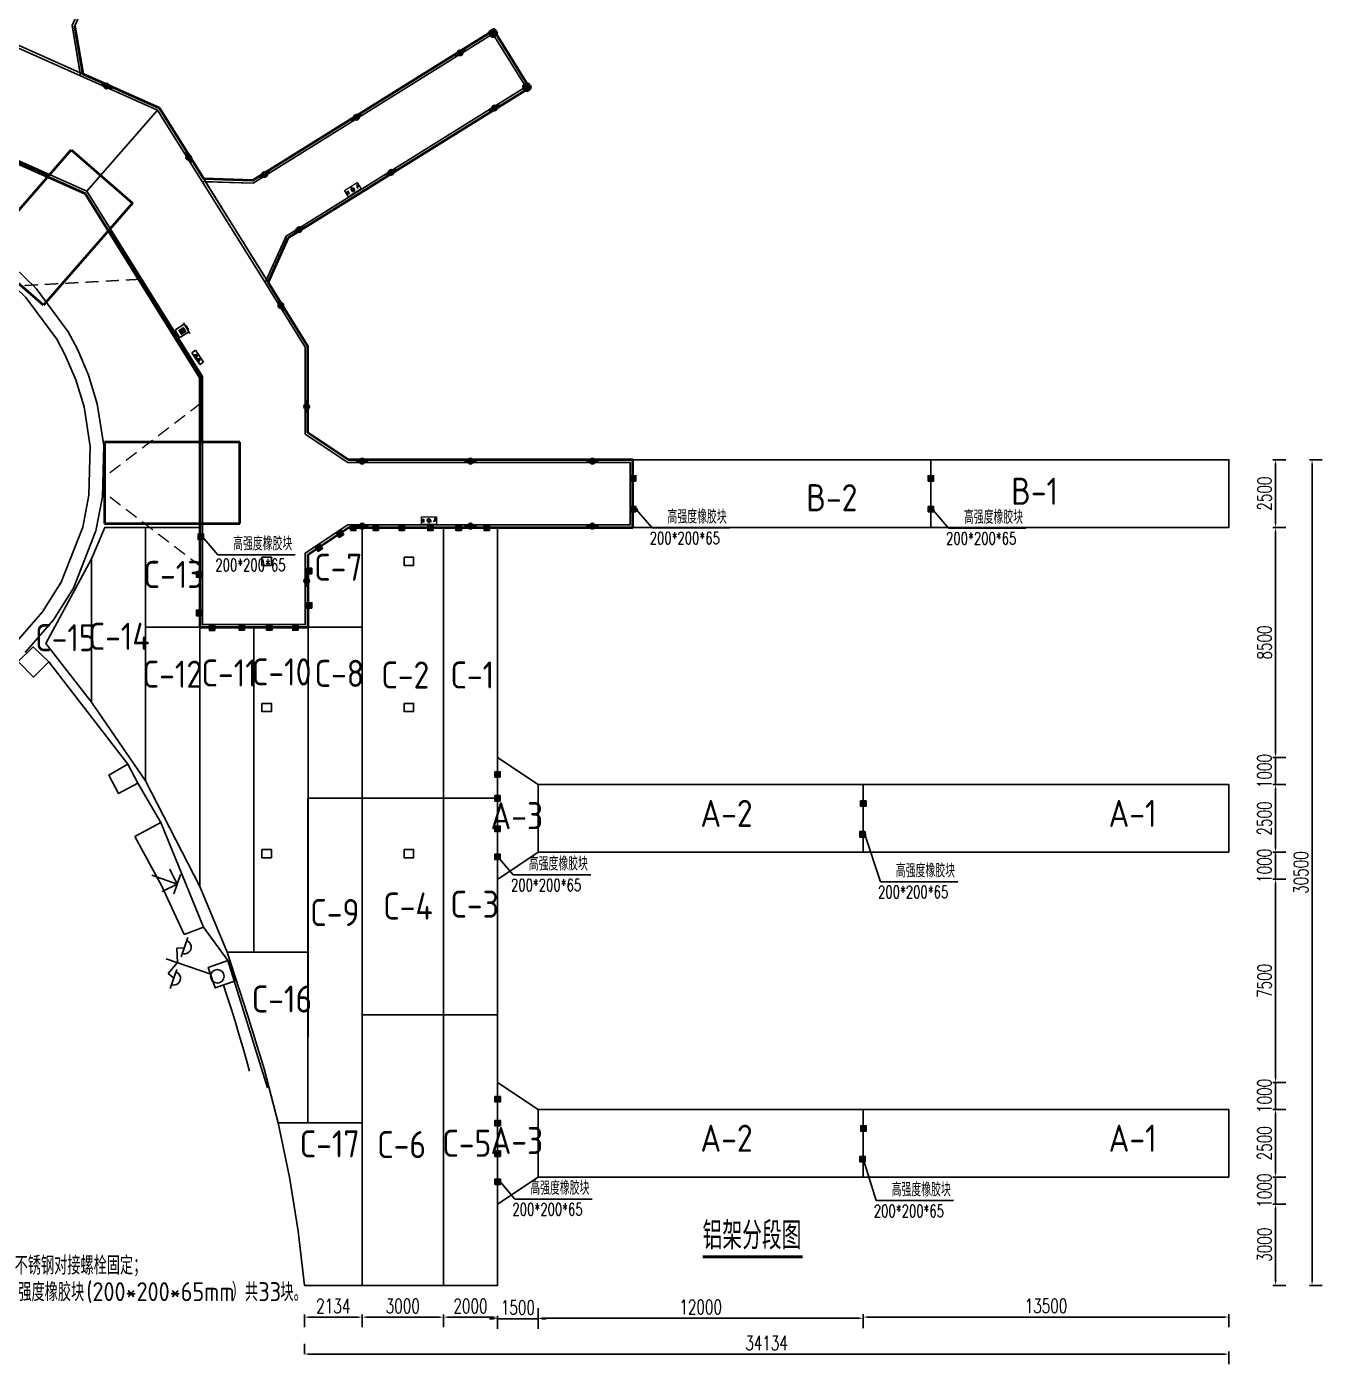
# Model space of a CAD drawing. Extents: x -89702 to 926017, y -610001 to -56924.
# Drawn here: x 182406 to 230241, y -133635 to -84223 of the extents above; entities that cross this region are included whole.
import ezdxf

# ---------------------------------------------------------------- set-up
doc = ezdxf.new("R2010")
doc.units = 0
doc.header["$LTSCALE"] = 10
doc.header["$MEASUREMENT"] = 0
doc.linetypes.add('ACAD_ISO03W100', pattern=[30, 12, -18])
doc.linetypes.add('CENTER', pattern=[2, 1.25, -0.25, 0.25, -0.25])
for name, color, linetype in [('BJ02', 2, 'Continuous'), ('BJ03', 3, 'Continuous'), ('BJ06', 5, 'Continuous'), ('BJ09', 11, 'Continuous'), ('C00-00-00', 7, 'Continuous'), ('DIM_LEAD', 3, 'Continuous'), ('DIM_SYMB', 3, 'Continuous'), ('L-TEXT文字标注', 7, 'Continuous'), ('PUB_TEXT', 7, 'Continuous'), ('柱子', 6, 'Continuous'), ('码头', 7, 'Continuous')]:
    doc.layers.add(name, color=color, linetype=linetype)
doc.layers.add('护舷', color=40, linetype='Continuous', lineweight=15)
doc.layers.add('护角', color=8, linetype='Continuous', lineweight=9)
doc.styles.add('_TCH_DIM', font='SIMPLEX', dxfattribs={"bigfont": 'GBCBIG'})
doc.styles.get("Standard").update_dxf_attribs({"font": 'gbenor.shx', "bigfont": 'gbcbig.shx'})
doc.styles.add('STANDARD_T3', font='simplex.shx', dxfattribs={"width": 0.7, "bigfont": 'gbcbig.shx'})
doc.linetypes.add('245', pattern='A,1e-05,-0.05,[133,bjxx.shx,S=0.05,R=0,X=-0.05,Y=0],-0.05,0.45,[135,bjxx.shx,S=0.05,R=0,X=0,Y=0],0.45', length=1.00001)
doc.linetypes.add('60003', pattern='A,1e-05,[136,bjxx.shx,S=0.075,R=0,X=-1e-05,Y=0],0.15', length=0.15001)
doc.linetypes.add('85003', pattern='A,1e-05,[136,bjxx.shx,S=0.075,R=0,X=-1e-05,Y=0],0.15', length=0.15001)
doc.dimstyles.new('W&&150', dxfattribs={"dimtxt": 525, "dimasz": 150, "dimexe": 375, "dimexo": 450, "dimgap": 150, "dimtad": 1, "dimdec": 0, "dimzin": 0, "dimdsep": 46, "dimtxsty": 'STANDARD_T3', "dimcen": 0.09, "dimclrd": 1, "dimclre": 1, "dimclrt": 7, "dimazin": 2, "dimtfac": 1, "dimtdec": 0, "dimtix": 1, "dimtmove": 2, "dimatfit": 3, "dimfxl": 0, "dimtolj": 1, "dimtzin": 0, "dimarcsym": 0})

# ---------------------------------------------------------------- blocks, each defined once
blk = doc.blocks.new('01')
h = blk.add_hatch()
h.set_pattern_fill('HOUND', color=77, scale=5)
h.set_pattern_definition([(0, (0, 0), (31.75, 7.9375), [127, -63.5]), (90, (0, 0), (-7.9375, -31.75), [127, -63.5])])
h.paths.add_polyline_path([(50227, 12928), (50227, 12728), (50427, 12728), (50427, 12928)])
h.paths.add_polyline_path([(50382, 12893, -1), (50402, 12893, -1)], flags=16)
h.paths.add_polyline_path([(50252, 12893, -1), (50272, 12893, -1)], flags=16)
h.paths.add_polyline_path([(50402, 12763, -1), (50382, 12763, -1)], flags=16)
h.paths.add_polyline_path([(50272, 12763, -1), (50252, 12763, -1)], flags=16)
at = {"color": 251}
blk.add_lwpolyline([(50227, 12928), (50427, 12928), (50427, 12728), (50227, 12728)], close=True, dxfattribs=at)
at = {"color": 6}
for centre in [(50262, 12893), (50392, 12893), (50262, 12763), (50392, 12763)]:
    blk.add_circle(centre, 10, dxfattribs=at)
blk = doc.blocks.new('953')
for p, q in [((0, 2), (0, 0)), ((0, 0), (-0.87, 0.87)), ((-0.75, 0), (0.75, 0)), ((0.87, 0.87), (0, 0))]:
    blk.add_line(p, q)
blk = doc.blocks.new('35213')
for p, q in [((0, 0.5), (0, 4)), ((-1.98, 3), (-0.49, 3)), ((-0.99, 3.5), (-1.19, 3)), ((0, 3.1), (-0.99, 3.5)), ((0, 3.1), (1, 3.5)), ((0.5, 3), (2, 3)), ((1, 3.5), (1.2, 3))]:
    blk.add_line(p, q)
blk.add_circle((0, 0), 0.5)
for centre in [(-1.19, 3), (1.25, 3)]:
    blk.add_arc(centre, 0.5, 179, 0)
blk = doc.blocks.new('A$C73584264')
at = {"color": 1}
for p, q in [((0, 102), (398, 144)), ((0, 102), (4, 62)), ((2, 82), (400, 124)), ((4, 62), (402, 104)), ((398, 144), (402, 104))]:
    blk.add_line(p, q, dxfattribs=at)
blk.add_circle((201, 103), 103, dxfattribs=at)
blk = doc.blocks.new('A$C6B315A5C')
at = {"layer": 'C00-00-00'}
h = blk.add_hatch(color=256, dxfattribs=at)
h.dxf.hatch_style = 2
h.paths.add_polyline_path([(0, 0), (13, 15), (0, 288)])
h = blk.add_hatch(color=256, dxfattribs=at)
h.dxf.hatch_style = 2
h.paths.add_polyline_path([(13, 15), (0, 288), (13, 275)])
h = blk.add_hatch(color=256, dxfattribs=at)
h.dxf.hatch_style = 2
h.paths.add_polyline_path([(0, 288), (13, 275), (552, 288)])
h = blk.add_hatch(color=256, dxfattribs=at)
h.dxf.hatch_style = 2
h.paths.add_polyline_path([(561, 0), (546, 15), (0, 0)])
h = blk.add_hatch(color=256, dxfattribs=at)
h.dxf.hatch_style = 2
h.paths.add_polyline_path([(546, 15), (0, 0), (13, 15)])
h = blk.add_hatch(color=256, dxfattribs=at)
h.dxf.hatch_style = 2
h.paths.add_polyline_path([(13, 275), (552, 288), (552, 275)])
h = blk.add_hatch(color=256, dxfattribs=at)
h.dxf.hatch_style = 2
h.paths.add_polyline_path([(337, 133), (222, 144), (339, 144)])
h = blk.add_hatch(color=256, dxfattribs=at)
h.dxf.hatch_style = 2
h.paths.add_polyline_path([(337, 133), (222, 133), (222, 144)])
h = blk.add_hatch(color=256, dxfattribs=at)
h.dxf.hatch_style = 2
h.paths.add_polyline_path([(334, 123), (222, 133), (337, 133)])
h = blk.add_hatch(color=256, dxfattribs=at)
h.dxf.hatch_style = 2
h.paths.add_polyline_path([(334, 123), (226, 123), (222, 133)])
h = blk.add_hatch(color=256, dxfattribs=at)
h.dxf.hatch_style = 2
h.paths.add_polyline_path([(330, 114), (226, 123), (334, 123)])
h = blk.add_hatch(color=256, dxfattribs=at)
h.dxf.hatch_style = 2
h.paths.add_polyline_path([(330, 114), (231, 114), (226, 123)])
h = blk.add_hatch(color=256, dxfattribs=at)
h.dxf.hatch_style = 2
h.paths.add_polyline_path([(324, 106), (231, 114), (330, 114)])
h = blk.add_hatch(color=256, dxfattribs=at)
h.dxf.hatch_style = 2
h.paths.add_polyline_path([(324, 106), (237, 106), (231, 114)])
h = blk.add_hatch(color=256, dxfattribs=at)
h.dxf.hatch_style = 2
h.paths.add_polyline_path([(315, 97), (237, 106), (324, 106)])
h = blk.add_hatch(color=256, dxfattribs=at)
h.dxf.hatch_style = 2
h.paths.add_polyline_path([(315, 97), (246, 97), (237, 106)])
h = blk.add_hatch(color=256, dxfattribs=at)
h.dxf.hatch_style = 2
h.paths.add_polyline_path([(305, 93), (246, 97), (315, 97)])
h = blk.add_hatch(color=256, dxfattribs=at)
h.dxf.hatch_style = 2
h.paths.add_polyline_path([(305, 93), (254, 93), (246, 97)])
h = blk.add_hatch(color=256, dxfattribs=at)
h.dxf.hatch_style = 2
h.paths.add_polyline_path([(296, 89), (254, 93), (305, 93)])
h = blk.add_hatch(color=256, dxfattribs=at)
h.dxf.hatch_style = 2
h.paths.add_polyline_path([(296, 89), (265, 89), (254, 93)])
h = blk.add_hatch(color=256, dxfattribs=at)
h.dxf.hatch_style = 2
h.paths.add_polyline_path([(286, 87), (265, 89), (296, 89)])
h = blk.add_hatch(color=256, dxfattribs=at)
h.dxf.hatch_style = 2
h.paths.add_polyline_path([(286, 87), (275, 87), (265, 89)])
h = blk.add_hatch(color=256, dxfattribs=at)
h.dxf.hatch_style = 2
h.paths.add_polyline_path([(561, 282), (546, 282), (561, 0)])
h = blk.add_hatch(color=256, dxfattribs=at)
h.dxf.hatch_style = 2
h.paths.add_polyline_path([(546, 282), (561, 0), (546, 15)])
h = blk.add_hatch(color=256, dxfattribs=at)
h.dxf.hatch_style = 2
h.paths.add_polyline_path([(554, 8), (552, 7), (551, 8), (552, 10)])
at = {"layer": 'C00-00-00', "lineweight": 0}
for points in [[(552, 282), (552, 8), (6, 8), (6, 282)], [(491, 169), (487, 174), (483, 169)], [(491, 131), (487, 135), (483, 131)], [(512, 146), (523, 129), (544, 135), (544, 157), (523, 163), (512, 146), (525, 129), (542, 135), (542, 157), (525, 161)]]:
    blk.add_lwpolyline(points, close=True, dxfattribs=at)
for points in [[(6, 138), (6, 152)], [(19, 152), (6, 152)], [(19, 138), (6, 138)], [(8, 133), (8, 155)], [(21, 155), (8, 155)], [(21, 133), (8, 133)], [(19, 133), (19, 155)], [(28, 159), (21, 159), (21, 129)], [(28, 150), (21, 150)], [(28, 138), (21, 138)], [(21, 129), (28, 129)], [(25, 150), (28, 157)], [(25, 138), (25, 150)], [(28, 131), (25, 138)], [(32, 133), (28, 133)], [(30, 159), (38, 152)], [(38, 129), (32, 133)], [(53, 70), (32, 76), (32, 80), (83, 80)], [(74, 148), (57, 152), (40, 150)], [(40, 127), (40, 116)], [(72, 119), (40, 119)], [(47, 114), (40, 116)], [(72, 116), (40, 116)], [(72, 116), (68, 114), (47, 114)], [(47, 114), (47, 106)], [(47, 106), (51, 106)], [(49, 106), (49, 97), (66, 97)], [(66, 106), (49, 106)], [(49, 93), (49, 91)], [(66, 93), (49, 93)], [(49, 91), (51, 89), (64, 89)], [(53, 66), (49, 80)], [(51, 106), (51, 114)], [(51, 97), (51, 93)], [(53, 110), (61, 110)], [(53, 89), (53, 93)], [(53, 80), (53, 89)], [(55, 68), (59, 68)], [(59, 89), (59, 93)], [(59, 66), (64, 80)], [(61, 106), (61, 114)], [(61, 80), (61, 89)], [(61, 70), (83, 76), (83, 80)], [(64, 106), (68, 106)], [(64, 97), (64, 93)], [(66, 93), (66, 91), (64, 89)], [(66, 97), (66, 106)], [(68, 114), (68, 106)], [(83, 133), (74, 127), (72, 116)], [(74, 150), (83, 159)], [(83, 159), (83, 165)], [(83, 165), (102, 165)], [(83, 135), (95, 144), (102, 159)], [(85, 195), (85, 191)], [(85, 188), (85, 191)], [(85, 186), (85, 182)], [(85, 180), (85, 182)], [(85, 178), (85, 174)], [(85, 171), (85, 167)], [(85, 165), (85, 167)], [(87, 195), (87, 165)], [(87, 195), (87, 191)], [(87, 188), (87, 191)], [(87, 186), (87, 182)], [(87, 180), (87, 182)], [(87, 178), (87, 174)], [(87, 171), (87, 167)], [(87, 165), (87, 167)], [(89, 195), (89, 191)], [(89, 188), (89, 191)], [(89, 186), (89, 182)], [(89, 180), (89, 182)], [(89, 178), (89, 174)], [(89, 171), (89, 167)], [(89, 165), (89, 167)], [(91, 195), (91, 165)], [(91, 195), (91, 191)], [(91, 188), (91, 191)], [(91, 186), (91, 182)], [(91, 180), (91, 182)], [(91, 178), (91, 174)], [(91, 171), (91, 167)], [(91, 165), (91, 167)], [(93, 195), (93, 191)], [(93, 188), (93, 191)], [(93, 186), (93, 182)], [(93, 180), (93, 182)], [(93, 178), (93, 174)], [(93, 171), (93, 167)], [(93, 165), (93, 167)], [(95, 195), (95, 165)], [(95, 195), (95, 191)], [(95, 188), (95, 191)], [(95, 186), (95, 182)], [(95, 180), (95, 182)], [(95, 178), (95, 174)], [(95, 171), (95, 167)], [(95, 165), (95, 167)], [(97, 195), (97, 191)], [(97, 188), (97, 191)], [(97, 186), (97, 182)], [(97, 180), (97, 182)], [(97, 178), (97, 174)], [(97, 171), (97, 167)], [(97, 165), (97, 167)], [(99, 195), (99, 165)], [(99, 195), (99, 191)], [(99, 188), (99, 191)], [(99, 186), (99, 182)], [(99, 180), (99, 182)], [(99, 178), (99, 174)], [(99, 171), (99, 167)], [(99, 165), (99, 167)], [(102, 195), (102, 191)], [(102, 188), (102, 191)], [(102, 186), (102, 182)], [(102, 180), (102, 182)], [(102, 178), (102, 174)], [(102, 171), (102, 167)], [(102, 165), (102, 167)], [(102, 159), (102, 165)], [(216, 144), (193, 144)], [(224, 176), (203, 188)], [(224, 112), (203, 102)], [(339, 144), (222, 144)], [(248, 201), (237, 220)], [(248, 89), (237, 70)], [(279, 210), (279, 233)], [(279, 80), (279, 57)], [(311, 201), (324, 220)], [(311, 89), (324, 70)], [(334, 176), (356, 188)], [(334, 112), (356, 102)], [(345, 144), (368, 144)], [(552, 142), (552, 191), (461, 191), (461, 99), (552, 99), (552, 140)], [(483, 169), (491, 169)], [(483, 159), (487, 155), (491, 159)], [(483, 159), (491, 159)], [(483, 157), (491, 157)], [(483, 131), (491, 131)], [(483, 119), (487, 114), (491, 119)], [(483, 119), (491, 119)], [(483, 119), (491, 119)], [(489, 169), (485, 169)], [(485, 159), (489, 159)], [(489, 131), (485, 131)], [(485, 119), (489, 119)], [(544, 146), (550, 142), (552, 142), (555, 144), (561, 148), (567, 150)], [(544, 144), (550, 140), (555, 140), (557, 144), (563, 148), (567, 150)], [(567, 150), (569, 150), (567, 150), (569, 152)], [(569, 150), (567, 150), (569, 148)]]:
    blk.add_lwpolyline(points, dxfattribs=at)
blk.add_circle((279, 144), 57.3, dxfattribs=at)
blk = doc.blocks.new('护角')
at = {"layer": '护角', "linetype": 'Continuous', "lineweight": 0}
h = blk.add_hatch(dxfattribs=at)
h.set_pattern_fill('ANGLE', color=40, scale=5, angle=45)
h.set_pattern_definition([(45, (0, 0), (-24.6957, 24.6957), [25.4, -9.525]), (135, (0, 0), (-24.6957, -24.6957), [25.4, -9.525])])
h.paths.add_polyline_path([(229, 177, 0.414214), (177, 229), (0, 229), (0, 100, 0.414214), (100, 0), (229, 0)])
h.paths.add_polyline_path([(177, 280), (67, 280), (0, 229), (177, 229)])
h.paths.add_polyline_path([(177, 280), (177, 229, -0.414214), (229, 177), (280, 177, 0.414214)])
h.paths.add_polyline_path([(280, 177), (229, 177), (229, 0), (280, 65)])
at = {"layer": '护角', "color": 40, "linetype": 'Continuous', "lineweight": 0}
for p, q in [((0, 229), (67, 280)), ((0, 229), (0, 100)), ((177, 229), (0, 229)), ((67, 280), (177, 280)), ((100, 0), (229, 0)), ((177, 229), (177, 280)), ((229, 177), (229, 0)), ((229, 177), (280, 177)), ((229, 0), (280, 65)), ((280, 177), (280, 65))]:
    blk.add_line(p, q, dxfattribs=at)
at = {"layer": '护角', "color": 1, "linetype": 'CENTER', "ltscale": 0.2}
for p, q in [((224, 229), (235, 229)), ((229, 224), (229, 235))]:
    blk.add_line(p, q, dxfattribs=at)
at = {"layer": '护角', "color": 40, "linetype": 'Continuous', "lineweight": 0}
for centre, radius, start, end in [((100, 100), 100, 180, 270), ((177, 177), 103, 0, 90), ((177, 177), 52.2, 0, 90)]:
    blk.add_arc(centre, radius, start, end, dxfattribs=at)
blk = doc.blocks.new('A$C1E657954')
at = {"layer": 'C00-00-00', "color": 6, "lineweight": 25}
for points in [[(0, 400), (457, 400)], [(63, 400), (63, 32)], [(66, 32), (70, 17), (80, 4), (97, 0)], [(150, 400), (150, 434), (307, 434), (307, 400)], [(155, 330), (155, 91)], [(207, 330), (207, 91)], [(260, 330), (260, 91)], [(315, 330), (315, 91)], [(362, 0), (377, 4), (389, 17), (394, 32)], [(394, 400), (394, 32)], [(97, 0), (362, 0)]]:
    blk.add_lwpolyline(points, dxfattribs=at)
blk = doc.blocks.new('A$C33DE1FC6')
at = {"layer": 'C00-00-00'}
h = blk.add_hatch(color=256, dxfattribs=at)
h.dxf.hatch_style = 2
h.paths.add_polyline_path([(178, 19), (91, 169), (265, 169)])
h = blk.add_hatch(color=256, dxfattribs=at)
h.dxf.hatch_style = 2
h.paths.add_polyline_path([(353, 19), (265, 169), (440, 169)])
at = {"layer": 'C00-00-00', "lineweight": 25}
for p, q in [((0, 2), (529, 0)), ((2, 171), (529, 169))]:
    blk.add_line(p, q, dxfattribs=at)
for points in [[(2, 171), (0, 2)], [(529, 0), (529, 169)]]:
    blk.add_lwpolyline(points, dxfattribs=at)
for points in [[(178, 19), (265, 169), (91, 169)], [(353, 19), (440, 169), (265, 169)]]:
    blk.add_lwpolyline(points, close=True, dxfattribs=at)
blk = doc.blocks.new('A$Cfdf82907')
at = {"color": 3, "lineweight": 35}
for p, q in [((29929, 34872), (29171, 26903)), ((33329, 28377), (34917, 29230)), ((33037, 25303), (33329, 28377)), ((29171, 26903), (24076, 20727)), ((31072, 22921), (33037, 25303)), ((31593, 21195), (31072, 22921)), ((39692, 14513), (31593, 21195)), ((24076, 20727), (15325, 17788)), ((26434, 17300), (28208, 19450)), ((28208, 19450), (30002, 19267)), ((30002, 19267), (38101, 12585)), ((15325, 17788), (16599, 13996)), ((23412, 16285), (26434, 17300)), ((22942, 14545), (23412, 16285)), ((16599, 13996), (19147, 14852)), ((19147, 14852), (20572, 13749)), ((26285, 4591), (22942, 14545)), ((38101, 12585), (39692, 14513)), ((20572, 13749), (23915, 3795)), ((23915, 3795), (26285, 4591))]:
    blk.add_line(p, q, dxfattribs=at)
at = {"color": 4}
for p, q in [((33235, 28440), (33651, 32813)), ((32940, 25343), (29268, 26863)), ((32940, 25343), (29268, 26863)), ((28165, 19555), (30961, 22944)), ((38126, 12793), (38087, 12857))]:
    blk.add_line(p, q, dxfattribs=at)
at = {"color": 7, "lineweight": 35}
for p, q in [((24767, 27038), (25914, 29810)), ((25914, 29810), (30534, 27899)), ((30534, 27899), (29387, 25126)), ((29387, 25126), (24767, 27038)), ((20688, 23294), (17844, 22339)), ((22280, 18554), (20688, 23294)), ((17844, 22339), (19436, 17599)), ((19436, 17599), (22280, 18554))]:
    blk.add_line(p, q, dxfattribs=at)
at = {"color": 4}
for points in [[(15325, 17788), (16599, 13996), (19147, 14852), (20572, 13749), (23915, 3795), (26285, 4591), (22942, 14545), (23412, 16285), (26434, 17300), (28208, 19450), (30002, 19267), (38101, 12585), (39692, 14513), (31593, 21195), (31072, 22921), (33037, 25303), (33329, 28377), (34917, 29230), (45370, 28236), (45607, 30725), (35154, 31719)], [(29929, 34872), (29171, 26903), (24076, 20727), (15325, 17788)], [(15325, 17788), (16599, 13996), (19147, 14852), (20572, 13749), (23915, 3795), (26285, 4591), (22942, 14545), (23412, 16285), (26434, 17300), (28208, 19450), (30002, 19267), (38101, 12585), (39692, 14513), (31593, 21195), (31072, 22921), (33037, 25303), (33329, 28377), (34917, 29230), (45370, 28236), (45607, 30725), (35154, 31719)], [(29929, 34872), (29171, 26903), (24076, 20727), (15325, 17788)], [(30031, 34891), (29268, 26863), (24135, 20642), (15452, 17725), (16662, 14123), (19165, 14964), (20657, 13809), (23978, 3922), (26158, 4654), (22838, 14541), (23330, 16363), (26375, 17385), (28165, 19555), (30042, 19363), (38088, 12726), (39551, 14500), (31506, 21138), (30961, 22944), (32940, 25343), (33235, 28440), (34897, 29333), (45280, 28345), (45498, 30635), (35114, 31623)], [(33341, 28497), (33744, 32737), (35114, 31623), (45498, 30635), (45280, 28345), (34897, 29333), (33341, 28497)], [(33341, 28497), (33744, 32737), (35114, 31623), (45498, 30635), (45280, 28345), (34897, 29333), (33341, 28497)], [(33341, 28497), (33744, 32737), (35114, 31623), (45498, 30635), (45280, 28345), (34897, 29333), (33341, 28497)], [(28285, 19543), (30995, 22829), (31506, 21138), (39551, 14500), (38088, 12726), (30042, 19363), (28285, 19543)], [(28285, 19543), (30995, 22829), (31506, 21138), (39551, 14500), (38088, 12726), (30042, 19363), (28285, 19543)], [(28285, 19543), (30995, 22829), (31506, 21138), (39551, 14500), (38088, 12726), (30042, 19363), (28285, 19543)]]:
    blk.add_lwpolyline(points, dxfattribs=at)
at = {"color": 3, "linetype": 'ACAD_ISO03W100', "const_width": 60}
for points in [[(28906, 37038), (29980, 34882), (29364, 28399)], [(28172, 25613), (24106, 20685), (21822, 19918)]]:
    blk.add_lwpolyline(points, dxfattribs=at)
at = {"color": 1, "const_width": 50}
for points in [[(25418, 27478), (25233, 27942)], [(25694, 26781), (25510, 27245)], [(25971, 26084), (25787, 26548)], [(26248, 25387), (26064, 25851)], [(26525, 24690), (26341, 25154)], [(26802, 23993), (26617, 24457)], [(20090, 22471), (19676, 22751)], [(18672, 21995), (18833, 22468)], [(20712, 22052), (20297, 22332)], [(18429, 21285), (18591, 21758)], [(21333, 21632), (20919, 21912)], [(21955, 21213), (21541, 21492)], [(18187, 20575), (18348, 21049)], [(22577, 20793), (22162, 21073)], [(17945, 19866), (18106, 20339)], [(23198, 20373), (22784, 20653)], [(17702, 19156), (17864, 19629)], [(17460, 18446), (17622, 18919)]]:
    blk.add_lwpolyline(points, dxfattribs=at)
at = {"layer": 'BJ02', "linetype": '245', "ltscale": 5, "flags": 128}
blk.add_lwpolyline([(12647, 24039), (14022, 23468), (15277, 23162), (17461, 23053), (18649, 23216), (20372, 23748), (21685, 24428), (22536, 25031), (23280, 25694), (23732, 26179), (24834, 27752), (25299, 28721), (25761, 30190), (25956, 31504), (25956, 32888), (25792, 34056), (25530, 35036), (24954, 36409), (24047, 37825), (23396, 38572), (22680, 39236), (21325, 40170), (20057, 40755)], dxfattribs=at)
at = {"layer": 'BJ06', "linetype": 'Continuous'}
for p, q in [((12337, 22659), (9682, 18693)), ((9136, 18118), (8037, 16850)), ((8037, 16850), (4866, 14129)), ((4866, 14129), (3984, 12882)), ((3984, 12882), (0, 9994))]:
    blk.add_line(p, q, dxfattribs=at)
at = {"layer": 'BJ06', "linetype": 'Continuous', "flags": 128}
for points in [[(20144, 41265), (21573, 40606), (22993, 39626), (23756, 38921), (24448, 38125), (25397, 36643), (26004, 35198), (26282, 34155), (26456, 32922), (26457, 31467), (26250, 30077), (25766, 28537), (25267, 27498), (24122, 25863), (23629, 25335), (22848, 24639), (21945, 24000), (20562, 23283), (18757, 22725), (17483, 22552), (15206, 22666), (13867, 22992), (12393, 23603)], [(7232, 17602), (8037, 16850)], [(3363, 12372), (2878, 12999), (3514, 13490), (3984, 12882), (3363, 12372)]]:
    blk.add_lwpolyline(points, dxfattribs=at)
at = {"layer": 'BJ06', "linetype": '60003', "ltscale": 3, "flags": 128}
for points in [[(12337, 22659), (11629, 23016), (11991, 23733), (12677, 23386), (12337, 22659)], [(9682, 18693), (9136, 18118), (8554, 18670), (9084, 19228), (9682, 18693)]]:
    blk.add_lwpolyline(points, dxfattribs=at)
at = {"layer": 'BJ06', "linetype": '85003', "ltscale": 5, "flags": 128}
for points in [[(4382, 14714), (5816, 16062), (7232, 17602)], [(4866, 14129), (4382, 14714)]]:
    blk.add_lwpolyline(points, dxfattribs=at)
at = {"layer": 'BJ06', "linetype": '60003', "ltscale": 5, "flags": 128}
blk.add_lwpolyline([(3076, 12743), (2751, 12503), (2348, 12208), (1942, 11916), (1534, 11627), (1123, 11342), (711, 11059), (369, 10829)], dxfattribs=at)
at = {"layer": '码头', "color": 3}
for points in [[(34917, 29230), (45370, 28236), (45607, 30725), (35154, 31719), (33756, 32857), (33329, 28377), (33329, 28377)], [(31593, 21195), (39692, 14513), (38101, 12585), (30002, 19267), (28208, 19450), (31072, 22921), (31072, 22921)]]:
    blk.add_lwpolyline(points, close=True, dxfattribs=at)
at = {"xscale": -1}
for p, rotation in [((33087, 27210), 270.8345146607014), ((32057, 20642), 326.4779425743681), ((27354, 18620), 236.7471195127702), ((35143, 18096), 326.4779425743681), ((38614, 15233), 326.4779425743681), ((23044, 13829), 294.5653377205815), ((24317, 10037), 294.5653377205815), ((25750, 5771), 294.5653377205815)]:
    blk.add_blockref('A$C73584264', p, dxfattribs=dict(at, rotation=rotation))
for p, rotation in [((31725, 23918), 224.2087656252641), ((30633, 18916), 134.4779425700719), ((24493, 16788), 192.2961607709602), ((33719, 16370), 134.4779425700719), ((18383, 14733), 192.2961607709602), ((20923, 13117), 102.5653377163277), ((37190, 13507), 134.4779425700719), ((22196, 9325), 102.5653377163277), ((23629, 5059), 102.5653377163277)]:
    blk.add_blockref('A$C73584264', p, dxfattribs=dict(rotation=rotation))
at = {"color": 2, "lineweight": -3, "rotation": 230.0845995303796}
blk.add_blockref('A$C1E657954', (25488, 22195), dxfattribs=at)
at = {"color": 7, "linetype": 'ByBlock', "lineweight": -3, "xscale": -1, "rotation": 52.67087587339394}
blk.add_blockref('A$C33DE1FC6', (24981, 21192), dxfattribs=at)
at = {"color": 1, "lineweight": -3}
for p, rotation in [((32760, 17508), 140.7725273088802), ((21984, 10797), 108.8599224569805)]:
    blk.add_blockref('A$C6B315A5C', p, dxfattribs=dict(at, rotation=rotation))
at = {"layer": 'BJ03', "linetype": 'Continuous', "xscale": 500.0003141099963, "yscale": 500.0003141099963, "zscale": 500.0003141099963, "rotation": 359.5832737848739}
blk.add_blockref('35213', (3310, 13064), dxfattribs=at)
at = {"layer": 'BJ09', "linetype": 'Continuous', "xscale": 500.0003141099963, "yscale": 500.0003141099963, "zscale": 500.0003141099963, "rotation": 359.5832737848739}
blk.add_blockref('953', (6067, 15550), dxfattribs=at)
at = {"layer": '护舷', "rotation": 320.3357902113834}
blk.add_blockref('护角', (39391, 14487), dxfattribs=at)
at = {"layer": '护舷', "xscale": -1, "rotation": 140.6200949285989}
blk.add_blockref('护角', (38070, 12886), dxfattribs=at)
blk = doc.blocks.new('*D1392')
at = {"layer": 'Defpoints', "color": 0, "transparency": 16777216}
for p in [(226792, -100220), (226792, -102720), (228521, -102720)]:
    blk.add_point(p, dxfattribs=at)
at = {"layer": 'L-TEXT文字标注', "color": 1, "lineweight": -2, "transparency": 16777216}
for p, q in [((228421, -100220), (228896, -100220)), ((228521, -100370), (228521, -102570)), ((228421, -102720), (228896, -102720))]:
    blk.add_line(p, q, dxfattribs=at)
at = {"layer": 'L-TEXT文字标注', "color": 1, "transparency": 16777216}
for points in [[(228496, -100370), (228546, -100370), (228521, -100220)], [(228496, -102570), (228546, -102570), (228521, -102720)]]:
    blk.add_solid(points, dxfattribs=at)
at = {"layer": 'L-TEXT文字标注', "color": 7, "transparency": 16777216, "insert": (228109, -101470), "char_height": 525, "attachment_point": 5, "rotation": 90, "style": 'STANDARD_T3'}
blk.add_mtext('\\A1;2500', dxfattribs=at)
blk = doc.blocks.new('*D1393')
at = {"layer": 'Defpoints', "color": 0, "transparency": 16777216}
for p in [(199790, -127720), (228521, -127720), (199790, -130720)]:
    blk.add_point(p, dxfattribs=at)
at = {"layer": 'L-TEXT文字标注', "color": 1, "lineweight": -2, "transparency": 16777216}
for p, q in [((228421, -127720), (228896, -127720)), ((228521, -130570), (228521, -127870)), ((228421, -130720), (228896, -130720))]:
    blk.add_line(p, q, dxfattribs=at)
at = {"layer": 'L-TEXT文字标注', "color": 1, "transparency": 16777216}
for points in [[(228496, -127870), (228546, -127870), (228521, -127720)], [(228496, -130570), (228546, -130570), (228521, -130720)]]:
    blk.add_solid(points, dxfattribs=at)
at = {"layer": 'L-TEXT文字标注', "color": 7, "transparency": 16777216, "insert": (228109, -129220), "char_height": 525, "attachment_point": 5, "rotation": 90, "style": 'STANDARD_T3'}
blk.add_mtext('\\A1;3000', dxfattribs=at)
blk = doc.blocks.new('*D1394')
at = {"layer": 'Defpoints', "color": 0, "transparency": 16777216}
for p in [(226790, -126721), (228519, -126721), (199790, -127720)]:
    blk.add_point(p, dxfattribs=at)
at = {"layer": 'L-TEXT文字标注', "color": 1, "lineweight": -2, "transparency": 16777216}
for p, q in [((228519, -126571), (228519, -126421)), ((228419, -126721), (228894, -126721)), ((228519, -127720), (228519, -126721)), ((228419, -127720), (228894, -127720)), ((228519, -127870), (228519, -128020))]:
    blk.add_line(p, q, dxfattribs=at)
at = {"layer": 'L-TEXT文字标注', "color": 1, "transparency": 16777216}
for points in [[(228494, -126571), (228544, -126571), (228519, -126721)], [(228494, -127870), (228544, -127870), (228519, -127720)]]:
    blk.add_solid(points, dxfattribs=at)
at = {"layer": 'L-TEXT文字标注', "color": 7, "transparency": 16777216, "insert": (228107, -127221), "char_height": 525, "attachment_point": 5, "rotation": 90, "style": 'STANDARD_T3'}
blk.add_mtext('\\A1;1000', dxfattribs=at)
blk = doc.blocks.new('*D1395')
at = {"layer": 'Defpoints', "color": 0, "transparency": 16777216}
for p in [(226790, -124221), (228519, -124221), (226790, -126721)]:
    blk.add_point(p, dxfattribs=at)
at = {"layer": 'L-TEXT文字标注', "color": 1, "lineweight": -2, "transparency": 16777216}
for p, q in [((228419, -124221), (228894, -124221)), ((228519, -126571), (228519, -124371)), ((228419, -126721), (228894, -126721))]:
    blk.add_line(p, q, dxfattribs=at)
at = {"layer": 'L-TEXT文字标注', "color": 1, "transparency": 16777216}
for points in [[(228494, -124371), (228544, -124371), (228519, -124221)], [(228494, -126571), (228544, -126571), (228519, -126721)]]:
    blk.add_solid(points, dxfattribs=at)
at = {"layer": 'L-TEXT文字标注', "color": 7, "transparency": 16777216, "insert": (228107, -125471), "char_height": 525, "attachment_point": 5, "rotation": 90, "style": 'STANDARD_T3'}
blk.add_mtext('\\A1;2500', dxfattribs=at)
blk = doc.blocks.new('*D1396')
at = {"layer": 'Defpoints', "color": 0, "transparency": 16777216}
for p in [(199790, -123221), (228519, -123221), (226790, -124221)]:
    blk.add_point(p, dxfattribs=at)
at = {"layer": 'L-TEXT文字标注', "color": 1, "lineweight": -2, "transparency": 16777216}
for p, q in [((228519, -123071), (228519, -122921)), ((228419, -123221), (228894, -123221)), ((228519, -124221), (228519, -123221)), ((228419, -124221), (228894, -124221)), ((228519, -124371), (228519, -124521))]:
    blk.add_line(p, q, dxfattribs=at)
at = {"layer": 'L-TEXT文字标注', "color": 1, "transparency": 16777216}
for points in [[(228494, -123071), (228544, -123071), (228519, -123221)], [(228494, -124371), (228544, -124371), (228519, -124221)]]:
    blk.add_solid(points, dxfattribs=at)
at = {"layer": 'L-TEXT文字标注', "color": 7, "transparency": 16777216, "insert": (228107, -123721), "char_height": 525, "attachment_point": 5, "rotation": 90, "style": 'STANDARD_T3'}
blk.add_mtext('\\A1;1000', dxfattribs=at)
blk = doc.blocks.new('*D1397')
at = {"layer": 'Defpoints', "color": 0, "transparency": 16777216}
for p in [(199791, -115720), (228521, -115720), (199790, -123221)]:
    blk.add_point(p, dxfattribs=at)
at = {"layer": 'L-TEXT文字标注', "color": 1, "lineweight": -2, "transparency": 16777216}
for p, q in [((228421, -115720), (228896, -115720)), ((228521, -123071), (228521, -115870)), ((228421, -123221), (228896, -123221))]:
    blk.add_line(p, q, dxfattribs=at)
at = {"layer": 'L-TEXT文字标注', "color": 1, "transparency": 16777216}
for points in [[(228496, -115870), (228546, -115870), (228521, -115720)], [(228496, -123071), (228546, -123071), (228521, -123221)]]:
    blk.add_solid(points, dxfattribs=at)
at = {"layer": 'L-TEXT文字标注', "color": 7, "transparency": 16777216, "insert": (228109, -119471), "char_height": 525, "attachment_point": 5, "rotation": 90, "style": 'STANDARD_T3'}
blk.add_mtext('\\A1;7500', dxfattribs=at)
blk = doc.blocks.new('*D1398')
at = {"layer": 'Defpoints', "color": 0, "transparency": 16777216}
for p in [(226788, -114721), (228519, -114721), (199791, -115720)]:
    blk.add_point(p, dxfattribs=at)
at = {"layer": 'L-TEXT文字标注', "color": 1, "lineweight": -2, "transparency": 16777216}
for p, q in [((228519, -114571), (228519, -114421)), ((228419, -114721), (228894, -114721)), ((228519, -115720), (228519, -114721)), ((228419, -115720), (228894, -115720)), ((228519, -115870), (228519, -116020))]:
    blk.add_line(p, q, dxfattribs=at)
at = {"layer": 'L-TEXT文字标注', "color": 1, "transparency": 16777216}
for points in [[(228494, -114571), (228544, -114571), (228519, -114721)], [(228494, -115870), (228544, -115870), (228519, -115720)]]:
    blk.add_solid(points, dxfattribs=at)
at = {"layer": 'L-TEXT文字标注', "color": 7, "transparency": 16777216, "insert": (228107, -115221), "char_height": 525, "attachment_point": 5, "rotation": 90, "style": 'STANDARD_T3'}
blk.add_mtext('\\A1;1000', dxfattribs=at)
blk = doc.blocks.new('*D1399')
at = {"layer": 'Defpoints', "color": 0, "transparency": 16777216}
for p in [(226788, -112221), (228519, -112221), (226788, -114721)]:
    blk.add_point(p, dxfattribs=at)
at = {"layer": 'L-TEXT文字标注', "color": 1, "lineweight": -2, "transparency": 16777216}
for p, q in [((228419, -112221), (228894, -112221)), ((228519, -114571), (228519, -112371)), ((228419, -114721), (228894, -114721))]:
    blk.add_line(p, q, dxfattribs=at)
at = {"layer": 'L-TEXT文字标注', "color": 1, "transparency": 16777216}
for points in [[(228494, -112371), (228544, -112371), (228519, -112221)], [(228494, -114571), (228544, -114571), (228519, -114721)]]:
    blk.add_solid(points, dxfattribs=at)
at = {"layer": 'L-TEXT文字标注', "color": 7, "transparency": 16777216, "insert": (228107, -113471), "char_height": 525, "attachment_point": 5, "rotation": 90, "style": 'STANDARD_T3'}
blk.add_mtext('\\A1;2500', dxfattribs=at)
blk = doc.blocks.new('*D1400')
at = {"layer": 'Defpoints', "color": 0, "transparency": 16777216}
for p in [(199791, -111221), (228519, -111221), (226788, -112221)]:
    blk.add_point(p, dxfattribs=at)
at = {"layer": 'L-TEXT文字标注', "color": 1, "lineweight": -2, "transparency": 16777216}
for p, q in [((228519, -111071), (228519, -110921)), ((228419, -111221), (228894, -111221)), ((228519, -112221), (228519, -111221)), ((228419, -112221), (228894, -112221)), ((228519, -112371), (228519, -112521))]:
    blk.add_line(p, q, dxfattribs=at)
at = {"layer": 'L-TEXT文字标注', "color": 1, "transparency": 16777216}
for points in [[(228494, -111071), (228544, -111071), (228519, -111221)], [(228494, -112371), (228544, -112371), (228519, -112221)]]:
    blk.add_solid(points, dxfattribs=at)
at = {"layer": 'L-TEXT文字标注', "color": 7, "transparency": 16777216, "insert": (228107, -111721), "char_height": 525, "attachment_point": 5, "rotation": 90, "style": 'STANDARD_T3'}
blk.add_mtext('\\A1;1000', dxfattribs=at)
blk = doc.blocks.new('*D1401')
at = {"layer": 'Defpoints', "color": 0, "transparency": 16777216}
for p in [(226792, -102720), (228521, -102720), (199791, -111221)]:
    blk.add_point(p, dxfattribs=at)
at = {"layer": 'L-TEXT文字标注', "color": 1, "lineweight": -2, "transparency": 16777216}
for p, q in [((228421, -102720), (228896, -102720)), ((228521, -111071), (228521, -102870)), ((228421, -111221), (228896, -111221))]:
    blk.add_line(p, q, dxfattribs=at)
at = {"layer": 'L-TEXT文字标注', "color": 1, "transparency": 16777216}
for points in [[(228496, -102870), (228546, -102870), (228521, -102720)], [(228496, -111071), (228546, -111071), (228521, -111221)]]:
    blk.add_solid(points, dxfattribs=at)
at = {"layer": 'L-TEXT文字标注', "color": 7, "transparency": 16777216, "insert": (228109, -106971), "char_height": 525, "attachment_point": 5, "rotation": 90, "style": 'STANDARD_T3'}
blk.add_mtext('\\A1;8500', dxfattribs=at)
blk = doc.blocks.new('*D1402')
at = {"layer": 'Defpoints', "color": 0, "transparency": 16777216}
for p in [(228896, -100220), (228896, -130720), (229866, -130720)]:
    blk.add_point(p, dxfattribs=at)
at = {"layer": 'L-TEXT文字标注', "color": 1, "lineweight": -2, "transparency": 16777216}
for p, q in [((229766, -100220), (230241, -100220)), ((229866, -100370), (229866, -130570)), ((229766, -130720), (230241, -130720))]:
    blk.add_line(p, q, dxfattribs=at)
at = {"layer": 'L-TEXT文字标注', "color": 1, "transparency": 16777216}
for points in [[(229841, -100370), (229891, -100370), (229866, -100220)], [(229841, -130570), (229891, -130570), (229866, -130720)]]:
    blk.add_solid(points, dxfattribs=at)
at = {"layer": 'L-TEXT文字标注', "color": 7, "transparency": 16777216, "insert": (229454, -115470), "char_height": 525, "attachment_point": 5, "rotation": 90, "style": 'STANDARD_T3'}
blk.add_mtext('\\A1;30500', dxfattribs=at)
blk = doc.blocks.new('*D1403')
at = {"layer": 'Defpoints', "color": 0, "transparency": 16777216}
for p in [(213290, -126721), (226790, -126721), (213290, -131890)]:
    blk.add_point(p, dxfattribs=at)
at = {"layer": 'L-TEXT文字标注', "color": 1, "lineweight": -2, "transparency": 16777216}
for p, q in [((213290, -131790), (213290, -132265)), ((226640, -131890), (213440, -131890)), ((226790, -131790), (226790, -132265))]:
    blk.add_line(p, q, dxfattribs=at)
at = {"layer": 'L-TEXT文字标注', "color": 1, "transparency": 16777216}
for points in [[(213440, -131865), (213440, -131915), (213290, -131890)], [(226640, -131865), (226640, -131915), (226790, -131890)]]:
    blk.add_solid(points, dxfattribs=at)
at = {"layer": 'L-TEXT文字标注', "color": 7, "transparency": 16777216, "insert": (220040, -131478), "char_height": 525, "attachment_point": 5, "style": 'STANDARD_T3'}
blk.add_mtext('\\A1;13500', dxfattribs=at)
blk = doc.blocks.new('*D1404')
at = {"layer": 'Defpoints', "color": 0, "transparency": 16777216}
for p in [(197790, -130720), (197790, -131895), (199790, -131890)]:
    blk.add_point(p, dxfattribs=at)
at = {"layer": 'L-TEXT文字标注', "color": 1, "lineweight": -2, "transparency": 16777216}
for p, q in [((197790, -131795), (197790, -132270)), ((199640, -131895), (197940, -131895)), ((199790, -131895), (199790, -132270))]:
    blk.add_line(p, q, dxfattribs=at)
at = {"layer": 'L-TEXT文字标注', "color": 1, "transparency": 16777216}
for points in [[(197940, -131870), (197940, -131920), (197790, -131895)], [(199640, -131870), (199640, -131920), (199790, -131895)]]:
    blk.add_solid(points, dxfattribs=at)
at = {"layer": 'L-TEXT文字标注', "color": 7, "transparency": 16777216, "insert": (198790, -131482), "char_height": 525, "attachment_point": 5, "style": 'STANDARD_T3'}
blk.add_mtext('\\A1;2000', dxfattribs=at)
blk = doc.blocks.new('*D1405')
at = {"layer": 'Defpoints', "color": 0, "transparency": 16777216}
for p in [(194790, -130720), (197790, -130720), (194790, -131895)]:
    blk.add_point(p, dxfattribs=at)
at = {"layer": 'L-TEXT文字标注', "color": 1, "lineweight": -2, "transparency": 16777216}
for p, q in [((194790, -131795), (194790, -132270)), ((197640, -131895), (194940, -131895)), ((197790, -131795), (197790, -132270))]:
    blk.add_line(p, q, dxfattribs=at)
at = {"layer": 'L-TEXT文字标注', "color": 1, "transparency": 16777216}
for points in [[(194940, -131870), (194940, -131920), (194790, -131895)], [(197640, -131870), (197640, -131920), (197790, -131895)]]:
    blk.add_solid(points, dxfattribs=at)
at = {"layer": 'L-TEXT文字标注', "color": 7, "transparency": 16777216, "insert": (196290, -131482), "char_height": 525, "attachment_point": 5, "style": 'STANDARD_T3'}
blk.add_mtext('\\A1;3000', dxfattribs=at)
blk = doc.blocks.new('*D1406')
at = {"layer": 'Defpoints', "color": 0, "transparency": 16777216}
for p in [(192657, -130720), (194790, -130720), (192657, -131895)]:
    blk.add_point(p, dxfattribs=at)
at = {"layer": 'L-TEXT文字标注', "color": 1, "lineweight": -2, "transparency": 16777216}
for p, q in [((192657, -131795), (192657, -132270)), ((194640, -131895), (192807, -131895)), ((194790, -131795), (194790, -132270))]:
    blk.add_line(p, q, dxfattribs=at)
at = {"layer": 'L-TEXT文字标注', "color": 1, "transparency": 16777216}
for points in [[(192807, -131870), (192807, -131920), (192657, -131895)], [(194640, -131870), (194640, -131920), (194790, -131895)]]:
    blk.add_solid(points, dxfattribs=at)
at = {"layer": 'L-TEXT文字标注', "color": 7, "transparency": 16777216, "insert": (193723, -131482), "char_height": 525, "attachment_point": 5, "style": 'STANDARD_T3'}
blk.add_mtext('\\A1;2134', dxfattribs=at)
blk = doc.blocks.new('*D1407')
at = {"layer": 'Defpoints', "color": 0, "transparency": 16777216}
for p in [(201290, -126721), (199790, -130720), (201290, -131951)]:
    blk.add_point(p, dxfattribs=at)
at = {"layer": 'L-TEXT文字标注', "color": 1, "lineweight": -2, "transparency": 16777216}
for p, q in [((199790, -131851), (199790, -132326)), ((201290, -131851), (201290, -132326)), ((199640, -131951), (199490, -131951)), ((199790, -131951), (201290, -131951)), ((201440, -131951), (201590, -131951))]:
    blk.add_line(p, q, dxfattribs=at)
at = {"layer": 'L-TEXT文字标注', "color": 1, "transparency": 16777216}
for points in [[(199640, -131926), (199640, -131976), (199790, -131951)], [(201440, -131926), (201440, -131976), (201290, -131951)]]:
    blk.add_solid(points, dxfattribs=at)
at = {"layer": 'L-TEXT文字标注', "color": 7, "transparency": 16777216, "insert": (200540, -131538), "char_height": 525, "attachment_point": 5, "style": 'STANDARD_T3'}
blk.add_mtext('\\A1;1500', dxfattribs=at)
blk = doc.blocks.new('*D1408')
at = {"layer": 'Defpoints', "color": 0, "transparency": 16777216}
for p in [(213290, -131890), (201290, -131951), (213290, -131933)]:
    blk.add_point(p, dxfattribs=at)
at = {"layer": 'L-TEXT文字标注', "color": 1, "lineweight": -2, "transparency": 16777216}
for p, q in [((201290, -131933), (201290, -131558)), ((201440, -131933), (213140, -131933)), ((213290, -131933), (213290, -132308))]:
    blk.add_line(p, q, dxfattribs=at)
at = {"layer": 'L-TEXT文字标注', "color": 1, "transparency": 16777216}
for points in [[(201440, -131908), (201440, -131958), (201290, -131933)], [(213140, -131908), (213140, -131958), (213290, -131933)]]:
    blk.add_solid(points, dxfattribs=at)
at = {"layer": 'L-TEXT文字标注', "color": 7, "transparency": 16777216, "insert": (207290, -131520), "char_height": 525, "attachment_point": 5, "style": 'STANDARD_T3'}
blk.add_mtext('\\A1;12000', dxfattribs=at)
blk = doc.blocks.new('*D1409')
at = {"layer": 'Defpoints', "color": 0, "transparency": 16777216}
for p in [(226790, -132265), (192656, -133260), (226790, -133260)]:
    blk.add_point(p, dxfattribs=at)
at = {"layer": 'L-TEXT文字标注', "color": 1, "lineweight": -2, "transparency": 16777216}
for p, q in [((192656, -133260), (192656, -132885)), ((192806, -133260), (226640, -133260)), ((226790, -133160), (226790, -133635))]:
    blk.add_line(p, q, dxfattribs=at)
at = {"layer": 'L-TEXT文字标注', "color": 1, "transparency": 16777216}
for points in [[(192806, -133235), (192806, -133285), (192656, -133260)], [(226640, -133235), (226640, -133285), (226790, -133260)]]:
    blk.add_solid(points, dxfattribs=at)
at = {"layer": 'L-TEXT文字标注', "color": 7, "transparency": 16777216, "insert": (209723, -132848), "char_height": 525, "attachment_point": 5, "style": 'STANDARD_T3'}
blk.add_mtext('\\A1;34134', dxfattribs=at)
blk = doc.blocks.new('柱子')
at = {"layer": '柱子'}
for points in [[(0, 11100), (350, 11100), (350, 10800), (0, 10800)], [(5250, 11100), (5600, 11100), (5600, 10800), (5250, 10800)], [(0, 5700), (350, 5700), (350, 5400), (0, 5400)], [(5250, 5700), (5600, 5700), (5600, 5400), (5250, 5400)], [(0, 300), (350, 300), (350, 0), (0, 0)], [(5250, 300), (5600, 300), (5600, 0), (5250, 0)]]:
    blk.add_lwpolyline(points, close=True, dxfattribs=at)

msp = doc.modelspace()

# ---------------------------------------------------------------- linework, layer by layer
at = {"layer": 'BJ02'}
msp.add_line((192790.6, -106408.1), (194790.6, -106408.1), dxfattribs=at)
for points in [[(215791.4, -102720.5), (215791.4, -100220.5), (204791.4, -100220.5), (204791.4, -102720.5)], [(226792.2, -102720.5), (226792.2, -100220.5), (215792.2, -100220.5), (215792.2, -102720.5)], [(184790.2, -109178.2), (186790.2, -112078.3), (186790.2, -102720.5), (185291, -102720.5), (184790.2, -103882.3)], [(186790.2, -102720.5), (188790.2, -102720.5), (188790.2, -106408.3), (186790.2, -106408.3)], [(194790.6, -102720.5), (194290.6, -102720.5), (192790.6, -103720.5), (192790.4, -106408.1), (194790.4, -106408.1)], [(197790.6, -102720.5), (194790.6, -102720.5), (194790.6, -112720.5), (197790.6, -112720.5)], [(199790.6, -102720.5), (197790.6, -102720.5), (197790.6, -112720.5), (199790.6, -112720.5)], [(184790.2, -103882.3), (184790.2, -109178.2), (183104.4, -107012)], [(188790.8, -106408.2), (186790.4, -106408.4), (186790.2, -112078.3), (188790.2, -115980.5)], [(190790.6, -106408.2), (188790.2, -106408.3), (188790.2, -115980.5), (189805.3, -118408.2), (190790.2, -118408)], [(192790.6, -106408.1), (190790.2, -106408.2), (190790.4, -118408.2), (192790.4, -118408.2)], [(201288.2, -112220.7), (199790.6, -111220.6), (199790.6, -115720.4), (201288.2, -114720.7)], [(201288.2, -114720.7), (213288.2, -114720.7), (213288.2, -112220.7), (201288.2, -112220.7)], [(213288.2, -114720.7), (226788.2, -114720.7), (226788.2, -112220.7), (213288.2, -112220.7)], [(194790.6, -112720.5), (192790.2, -112720.6), (192790.2, -124720.5), (194790.2, -124720.5)], [(197790.6, -112720.5), (194790.6, -112720.5), (194790.6, -120720.4), (197790.6, -120720.4)], [(199790.6, -112720.5), (197790.6, -112720.5), (197790.2, -120720.4), (199790.2, -120720.4)], [(192790.6, -118408.2), (189805.3, -118408.2), (190557.6, -120720.4), (191170.5, -122720.4), (191683.9, -124720.4), (192790.2, -124720.5)], [(197790.2, -120720.4), (194790.2, -120720.4), (194790.2, -130720.4), (197790.2, -130720.4)], [(199790.2, -120720.4), (197790.2, -120720.4), (197790.2, -130720.4), (199790.2, -130720.4)], [(201289.9, -124220.7), (199790.2, -123220.6), (199790.2, -127720.4), (201289.9, -126720.7)], [(201289.9, -126720.7), (213289.9, -126720.7), (213289.9, -124220.7), (201289.9, -124220.7)], [(213289.9, -126720.7), (226789.9, -126720.7), (226789.9, -124220.7), (213289.9, -124220.7)], [(194790.2, -124720.4), (191683.9, -124720.4), (192101.2, -126720.4), (192423.6, -128720.4), (192656.6, -130720.4), (194790.2, -130720.4)]]:
    msp.add_lwpolyline(points, close=True, dxfattribs=at)
at = {"layer": 'DIM_LEAD'}
for p, q in [((204922, -102065.2), (205493.3, -102733.6)), ((215868.7, -102076.9), (216439.9, -102745.3)), ((205493.3, -102733.6), (208353.6, -102733.6)), ((216439.9, -102745.3), (219300.2, -102745.3)), ((188883.9, -103059.2), (189455.2, -103727.6)), ((189455.2, -103727.6), (192315.5, -103727.6)), ((213354.7, -114069.1), (213925.9, -115808.3)), ((199800.5, -114883.7), (200371.8, -115552.1)), ((200371.8, -115552.1), (203232.1, -115552.1)), ((213925.9, -115808.3), (216786.3, -115808.3)), ((213307.4, -126079.9), (213770.7, -127591.4)), ((199856, -126862.7), (200427.3, -127531.1)), ((200427.3, -127531.1), (203287.6, -127531.1)), ((213770.7, -127591.4), (216631, -127591.4))]:
    msp.add_line(p, q, dxfattribs=at)
at = {"layer": 'DIM_LEAD', "const_width": 60}
for points in [[(204902.5, -102042.4, 1), (204941.5, -102088, 1)], [(215849.2, -102054.1, 1), (215888.2, -102099.7, 1)], [(188864.4, -103036.4, 1), (188903.4, -103082, 1)], [(213345.3, -114040.6, 1), (213364, -114097.6, 1)], [(199781, -114860.9, 1), (199820, -114906.5, 1)], [(213298.6, -126051.2, 1), (213316.2, -126108.6, 1)], [(199836.5, -126839.9, 1), (199875.5, -126885.5, 1)]]:
    msp.add_lwpolyline(points, format="xyb", close=True, dxfattribs=at)
at = {"layer": 'DIM_SYMB', "linetype": 'ByBlock', "const_width": 105}
msp.add_lwpolyline([(207361.4, -129663.8), (211056.5, -129663.8)], dxfattribs=at)

# ---------------------------------------------------------------- block references
at = {"rotation": 71.43466228436047}
msp.add_blockref('A$Cfdf82907', (200773.4, -126599.5), dxfattribs=at)
at = {"color": 4, "rotation": 180}
for p in [(255123.2, -88084.8), (255118.9, -89220.6), (245624.7, -89907.7), (246583.7, -89907.7), (247642.1, -89907.7), (248681.4, -89907.7), (249716.7, -89907.7), (239159.2, -90237.6), (243159.6, -91500.7), (239095.5, -91629.4), (243159.5, -92775), (239095.5, -93053.4), (239578.6, -93600.4), (240673.7, -93584.4), (241688.2, -93584.4), (242654.4, -93592.4), (250117.7, -99017.7), (250117.7, -99900.9), (263623.3, -100093.2), (250117.7, -101026.9), (263590.5, -101229.9), (250117.7, -102065.1), (250119.5, -111017.7), (250119.5, -111900.9), (263625.1, -112093.2), (250119.5, -113026.9), (263594.3, -113229.9), (250119.5, -114065.1)]:
    msp.add_blockref('01', p, dxfattribs=at)
at = {"color": 4, "xscale": -1}
for p, rotation in [((165459.5, -88084.8), 180), ((165463.8, -89220.6), 180), ((144022.9, -90344.1), 180.4962871280426), ((144978, -120191.9), 213.6880317953241), ((144199.6, -120710.8), 213.6880317953241)]:
    msp.add_blockref('01', p, dxfattribs=dict(at, rotation=rotation))
at = {"layer": '柱子', "color": 1}
msp.add_blockref('柱子', (191090.2, -114920.1), dxfattribs=at)

# ---------------------------------------------------------------- texts
at = {"layer": 'PUB_TEXT', "color": 3}
for s, p in [('B-2', (211190.5, -102120.5)), ('B-1', (218754.7, -101883.8)), ('C-7', (193014.1, -104689.4)), ('C-13', (186714.7, -104956.8)), ('C-15', (182713.3, -107294.6)), ('C-14', (184687.3, -107242.5)), ('C-12', (186683.3, -108640.7)), ('C-11', (188853.8, -108596.4)), ('C-10', (190715.4, -108556.8)), ('C-8', (193029, -108612.5)), ('C-2', (195495.9, -108672.1)), ('C-1', (198046.8, -108672.1)), ('A-3', (199528.9, -113869.1)), ('A-2', (207279.8, -113784)), ('A-1', (222350.7, -113784)), ('C-9', (192870.4, -117447.3)), ('C-4', (195565.1, -117207.6)), ('C-3', (198046.8, -117138.4)), ('C-16', (190709.7, -120642)), ('C-17', (192482.3, -125993.3)), ('C-5', (197748.2, -125969.8)), ('A-3', (199530.6, -125869.1)), ('A-2', (207281.6, -125784)), ('A-1', (222354.4, -125784)), ('C-6', (195340.4, -126020))]:
    msp.add_text(s, height=1000, dxfattribs=at).set_placement(p)
at = {"layer": 'PUB_TEXT', "color": 7, "style": '_TCH_DIM'}
for p in [(206062.6, -102576.1), (217009.2, -102587.8), (190024.5, -103570.1), (200941.1, -115394.6), (214495.2, -115650.8), (200996.6, -127373.6), (214340, -127433.9)]:
    msp.add_text('高强度橡胶块', height=506.38, dxfattribs=at).set_placement(p)
at = {"layer": 'PUB_TEXT', "color": 7, "style": '_TCH_DIM', "width": 0.705882}
for p in [(205406.1, -103337.4), (216352.7, -103349.1), (189368, -104331.4), (200284.6, -116155.9), (213838.8, -116412), (200340.1, -128134.9), (213683.5, -128195.2)]:
    msp.add_text('200*200*65', height=446.25, dxfattribs=at).set_placement(p)
at = {"layer": 'PUB_TEXT', "color": 7, "linetype": 'ByBlock'}
msp.add_text('铝架分段图', height=1012.77, dxfattribs=at).set_placement((207361.4, -129386.7))
at = {"layer": 'PUB_TEXT'}
for s, height, p in [('不锈钢对接螺栓固定；', 675.18, (181958.8, -130324.4)), ('码头支道处铝架采用高强度橡胶块', 675.177, (177235, -131304.4)), ('(200*200*65mm', 700, (184607.3, -131304.4)), ('）共', 675.18, (189974, -131304.4)), ('33', 700, (190957, -131304.4)), ('块。', 675.18, (191773.7, -131304.4))]:
    msp.add_text(s, height=height, dxfattribs=at).set_placement(p)

# ---------------------------------------------------------------- dimensions: what is measured, and where the dimension line sits
at = {"layer": 'L-TEXT文字标注', "color": 3}
for base, p1, p2, picture, middle in [((228521.2, -102720.5), (226792.2, -100220.5), (226792.2, -102720.5), '*D1392', (228108.7, -101470.5)), ((229866.1, -130720.4), (228896.2, -100220.5), (228896.2, -130720.4), '*D1402', (229453.6, -115470.4)), ((228521.2, -102720.5), (199790.6, -111220.6), (226792.2, -102720.5), '*D1401', (228108.7, -106970.5)), ((228519.2, -111220.6), (226788.2, -112220.7), (199790.6, -111220.6), '*D1400', (228106.7, -111720.6)), ((228519.2, -112220.7), (226788.2, -114720.7), (226788.2, -112220.7), '*D1399', (228106.7, -113470.7)), ((228519.2, -114720.7), (199790.6, -115720.4), (226788.2, -114720.7), '*D1398', (228106.7, -115220.5)), ((228521.2, -115720.4), (199790.2, -123220.6), (199790.6, -115720.4), '*D1397', (228108.7, -119470.5)), ((228519.2, -123220.6), (226789.9, -124220.7), (199790.2, -123220.6), '*D1396', (228106.7, -123720.7)), ((228519.2, -124220.7), (226789.9, -126720.7), (226789.9, -124220.7), '*D1395', (228106.7, -125470.7)), ((228519.2, -126720.7), (199790.2, -127720.4), (226789.9, -126720.7), '*D1394', (228106.7, -127220.6)), ((228521.2, -127720.4), (199790.2, -130720.4), (199790.2, -127720.4), '*D1393', (228108.7, -129220.4))]:
    dim = msp.add_linear_dim(base=base, p1=p1, p2=p2, angle=90, dimstyle='W&&150', override={"dimfxlon": 1}, dxfattribs=at)
    dim.commit()
    dim.dimension.update_dxf_attribs({"geometry": picture, "text_midpoint": middle})
for base, p1, p2, picture, middle in [((201289.9, -131950.9), (199790.2, -130720.4), (201289.9, -126720.7), '*D1407', (200540.1, -131538.4)), ((213289.9, -131890), (226789.9, -126720.7), (213289.9, -126720.7), '*D1403', (220039.9, -131477.5)), ((192656.6, -131894.6), (194790.2, -130720.4), (192656.6, -130720.4), '*D1406', (193723.4, -131482.1)), ((194790.2, -131894.6), (197790.2, -130720.4), (194790.2, -130720.4), '*D1405', (196290.2, -131482.1)), ((197790.2, -131894.6), (199790.2, -131890), (197790.2, -130720.4), '*D1404', (198790.2, -131482.1)), ((213289.9, -131932.7), (201289.9, -131950.9), (213289.9, -131890), '*D1408', (207289.9, -131520.2)), ((226789.9, -133260), (192656.1, -133260), (226789.9, -132265), '*D1409', (209723, -132847.5))]:
    dim = msp.add_linear_dim(base=base, p1=p1, p2=p2, dimstyle='W&&150', override={"dimfxlon": 1}, dxfattribs=at)
    dim.commit()
    dim.dimension.update_dxf_attribs({"geometry": picture, "text_midpoint": middle})

doc.saveas('drawing.dxf')
